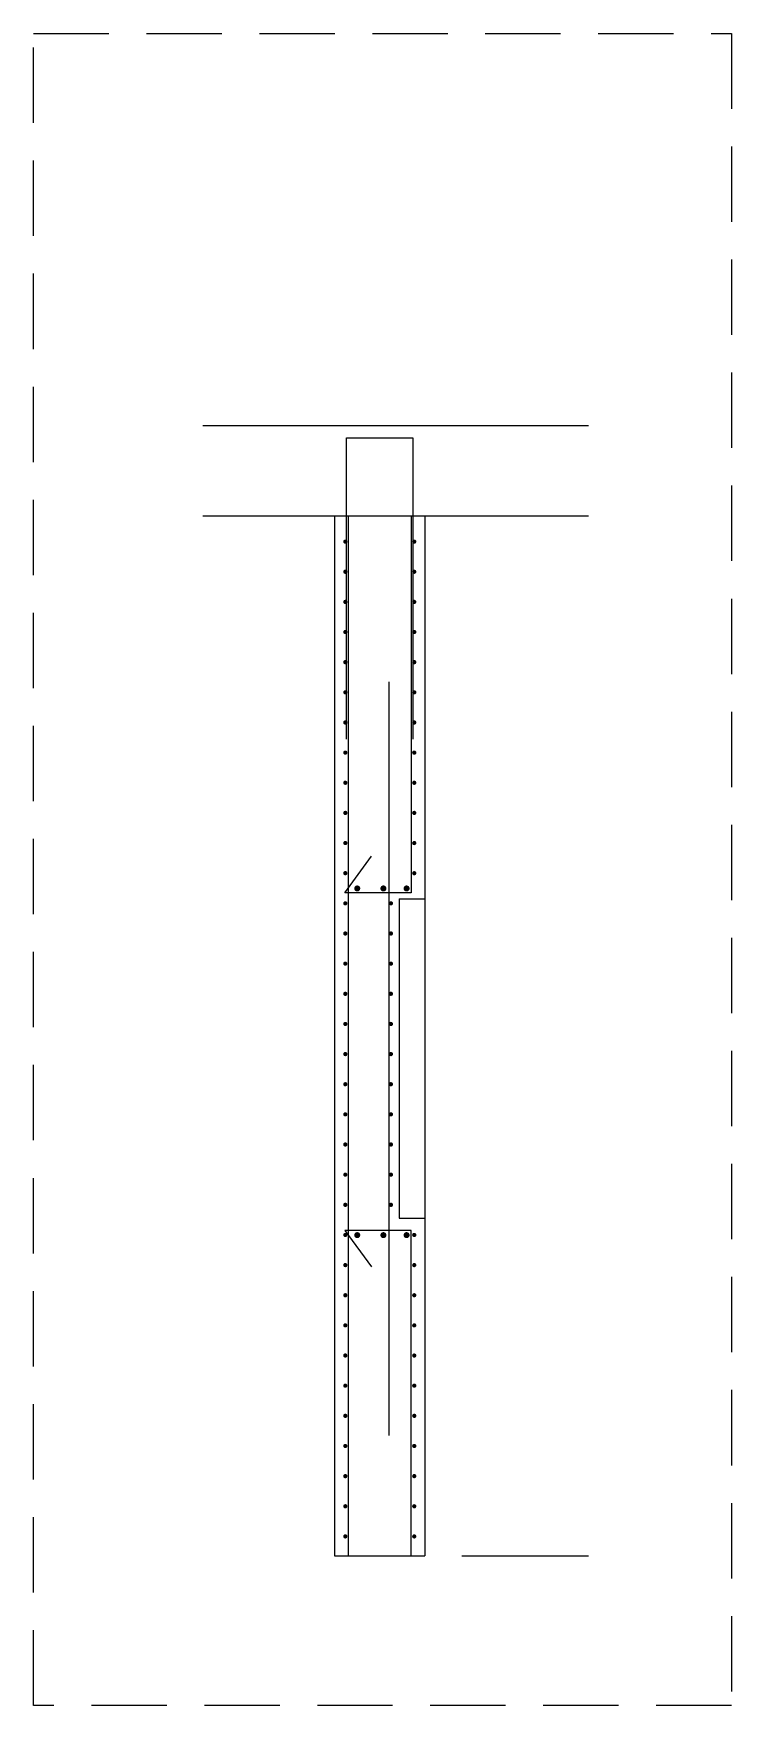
# Model space of a CAD drawing. Extents: x 6 to 107, y -33 to 42.
# Drawn here: x 39.32 to 41.64, y 36.9 to 42.45 of the extents above; entities that cross this region are included whole.
import ezdxf

# ---------------------------------------------------------------- set-up
doc = ezdxf.new("R2010")
doc.units = 0
doc.header["$LTSCALE"] = 0.5
doc.linetypes.add('AUSGEZOGEN', pattern=[1000.01, 1000, 0.01])
doc.linetypes.add('STRICHLINIE', pattern=[0.75, 0.5, -0.25])
for name, color, linetype in [('AFU', 7, 'Continuous'), ('BETON', 7, 'Continuous'), ('DETAIL', 7, 'Continuous'), ('HILFE', 7, 'Continuous'), ('OBJEKT', 7, 'Continuous'), ('RND', 7, 'Continuous')]:
    doc.layers.add(name, color=color, linetype=linetype)
doc.layers.add('NOPLOT', color=7, linetype='Continuous', plot=False)
doc.linetypes.add('AFU_50K', pattern='A,0.15,["/",Standard,S=0.2,R=0,X=-0.01,Y=-0.1],0.07,["/",Standard,S=0.2,R=0,X=-0.01,Y=-0.1],0.15', length=0.37)

msp = doc.modelspace()

# ---------------------------------------------------------------- linework, layer by layer
at = {"layer": 'AFU', "color": 8, "linetype": 'AFU_50K', "lineweight": 25}
for p, q in [((40.3172, 40.8482), (40.6172, 40.8482)), ((40.3172, 37.3982), (40.6172, 37.3982))]:
    msp.add_line(p, q, dxfattribs=at)
at = {"layer": 'BETON', "color": 6, "linetype": 'AUSGEZOGEN'}
for p, q in [((39.8805, 41.1482), (41.1604, 41.1482)), ((39.8805, 40.8482), (40.3172, 40.8482)), ((40.6172, 40.8482), (41.1604, 40.8482))]:
    msp.add_line(p, q, dxfattribs=at)
at = {"layer": 'BETON', "color": 6, "linetype": 'AUSGEZOGEN', "lineweight": 25}
for p, q in [((40.3172, 40.8482), (40.3172, 37.3982)), ((40.6172, 40.8482), (40.6172, 39.5782)), ((40.5322, 39.5782), (40.6172, 39.5782)), ((40.5322, 39.5782), (40.5322, 38.5182)), ((40.5322, 38.5182), (40.6172, 38.5182)), ((40.6172, 38.5182), (40.6172, 37.3982))]:
    msp.add_line(p, q, dxfattribs=at)
at = {"layer": 'DETAIL', "color": 102, "linetype": 'STRICHLINIE', "lineweight": 25}
msp.add_lwpolyline([(39.3181, 36.9019), (39.3181, 42.4487), (41.6355, 42.4487), (41.6355, 36.9019)], close=True, dxfattribs=at)
at = {"layer": 'HILFE', "color": 102, "linetype": 'AUSGEZOGEN', "lineweight": 25}
msp.add_line((40.7396, 37.3982), (41.1604, 37.3982), dxfattribs=at)
at = {"layer": 'NOPLOT', "color": 191, "linetype": 'Continuous', "lineweight": 25}
msp.add_lwpolyline([(40.5719, 40.8482), (40.5719, 39.5982)], dxfattribs=at)
at = {"layer": 'OBJEKT', "color": 7, "linetype": 'AUSGEZOGEN', "lineweight": 25}
msp.add_line((40.6172, 39.5782), (40.6172, 38.5182), dxfattribs=at)
at = {"layer": 'RND', "color": 1, "linetype": 'AUSGEZOGEN', "lineweight": 25}
for points in [[(40.3572, 40.1074), (40.3572, 41.1074), (40.5772, 41.1074), (40.5772, 40.1074)], [(40.5719, 40.8482), (40.5719, 39.5982), (40.3519, 39.5982), (40.4405, 39.7192)], [(40.3624, 40.8482), (40.3624, 37.3982)], [(40.4982, 40.2982), (40.4982, 37.7982)], [(40.5719, 37.3982), (40.5719, 38.4782), (40.3519, 38.4782), (40.4405, 38.3572)]]:
    msp.add_lwpolyline(points, dxfattribs=at)
at = {"layer": 'RND', "color": 7, "linetype": 'AUSGEZOGEN', "lineweight": 25}
for points, const_width in [([(40.3499, 40.763, 1), (40.3569, 40.763, 1)], 0.007), ([(40.5787, 40.763, 1), (40.5857, 40.763, 1)], 0.007), ([(40.3499, 40.663, 1), (40.3569, 40.663, 1)], 0.007), ([(40.5787, 40.663, 1), (40.5857, 40.663, 1)], 0.007), ([(40.3499, 40.563, 1), (40.3569, 40.563, 1)], 0.007), ([(40.5787, 40.563, 1), (40.5857, 40.563, 1)], 0.007), ([(40.3499, 40.463, 1), (40.3569, 40.463, 1)], 0.007), ([(40.5787, 40.463, 1), (40.5857, 40.463, 1)], 0.007), ([(40.3499, 40.363, 1), (40.3569, 40.363, 1)], 0.007), ([(40.5787, 40.363, 1), (40.5857, 40.363, 1)], 0.007), ([(40.3499, 40.263, 1), (40.3569, 40.263, 1)], 0.007), ([(40.5787, 40.263, 1), (40.5857, 40.263, 1)], 0.007), ([(40.3499, 40.163, 1), (40.3569, 40.163, 1)], 0.007), ([(40.5787, 40.163, 1), (40.5857, 40.163, 1)], 0.007), ([(40.3499, 40.063, 1), (40.3569, 40.063, 1)], 0.007), ([(40.5787, 40.063, 1), (40.5857, 40.063, 1)], 0.007), ([(40.3499, 39.963, 1), (40.3569, 39.963, 1)], 0.007), ([(40.5787, 39.963, 1), (40.5857, 39.963, 1)], 0.007), ([(40.3499, 39.863, 1), (40.3569, 39.863, 1)], 0.007), ([(40.5787, 39.863, 1), (40.5857, 39.863, 1)], 0.007), ([(40.3499, 39.763, 1), (40.3569, 39.763, 1)], 0.007), ([(40.5787, 39.763, 1), (40.5857, 39.763, 1)], 0.007), ([(40.3499, 39.663, 1), (40.3569, 39.663, 1)], 0.007), ([(40.5787, 39.663, 1), (40.5857, 39.663, 1)], 0.007), ([(40.3879, 39.6124, 1), (40.3979, 39.6124, 1)], 0.01), ([(40.4747, 39.6124, 1), (40.4847, 39.6124, 1)], 0.01), ([(40.5518, 39.6124, 1), (40.5618, 39.6124, 1)], 0.01), ([(40.3499, 39.563, 1), (40.3569, 39.563, 1)], 0.007), ([(40.5013, 39.563, 1), (40.5083, 39.563, 1)], 0.007), ([(40.3499, 39.463, 1), (40.3569, 39.463, 1)], 0.007), ([(40.5013, 39.463, 1), (40.5083, 39.463, 1)], 0.007), ([(40.3499, 39.363, 1), (40.3569, 39.363, 1)], 0.007), ([(40.5013, 39.363, 1), (40.5083, 39.363, 1)], 0.007), ([(40.3499, 39.263, 1), (40.3569, 39.263, 1)], 0.007), ([(40.5013, 39.263, 1), (40.5083, 39.263, 1)], 0.007), ([(40.3499, 39.163, 1), (40.3569, 39.163, 1)], 0.007), ([(40.5013, 39.163, 1), (40.5083, 39.163, 1)], 0.007), ([(40.3499, 39.063, 1), (40.3569, 39.063, 1)], 0.007), ([(40.5013, 39.063, 1), (40.5083, 39.063, 1)], 0.007), ([(40.3499, 38.963, 1), (40.3569, 38.963, 1)], 0.007), ([(40.5013, 38.963, 1), (40.5083, 38.963, 1)], 0.007), ([(40.3499, 38.863, 1), (40.3569, 38.863, 1)], 0.007), ([(40.5013, 38.863, 1), (40.5083, 38.863, 1)], 0.007), ([(40.3499, 38.763, 1), (40.3569, 38.763, 1)], 0.007), ([(40.5013, 38.763, 1), (40.5083, 38.763, 1)], 0.007), ([(40.3499, 38.663, 1), (40.3569, 38.663, 1)], 0.007), ([(40.5013, 38.663, 1), (40.5083, 38.663, 1)], 0.007), ([(40.3499, 38.563, 1), (40.3569, 38.563, 1)], 0.007), ([(40.5013, 38.563, 1), (40.5083, 38.563, 1)], 0.007), ([(40.3499, 38.463, 1), (40.3569, 38.463, 1)], 0.007), ([(40.3879, 38.4624, 1), (40.3979, 38.4624, 1)], 0.01), ([(40.4747, 38.4624, 1), (40.4847, 38.4624, 1)], 0.01), ([(40.5518, 38.4624, 1), (40.5618, 38.4624, 1)], 0.01), ([(40.5787, 38.463, 1), (40.5857, 38.463, 1)], 0.007), ([(40.3499, 38.363, 1), (40.3569, 38.363, 1)], 0.007), ([(40.5787, 38.363, 1), (40.5857, 38.363, 1)], 0.007), ([(40.3499, 38.263, 1), (40.3569, 38.263, 1)], 0.007), ([(40.5787, 38.263, 1), (40.5857, 38.263, 1)], 0.007), ([(40.3499, 38.163, 1), (40.3569, 38.163, 1)], 0.007), ([(40.5787, 38.163, 1), (40.5857, 38.163, 1)], 0.007), ([(40.3499, 38.063, 1), (40.3569, 38.063, 1)], 0.007), ([(40.5787, 38.063, 1), (40.5857, 38.063, 1)], 0.007), ([(40.3499, 37.963, 1), (40.3569, 37.963, 1)], 0.007), ([(40.5787, 37.963, 1), (40.5857, 37.963, 1)], 0.007), ([(40.3499, 37.863, 1), (40.3569, 37.863, 1)], 0.007), ([(40.5787, 37.863, 1), (40.5857, 37.863, 1)], 0.007), ([(40.3499, 37.763, 1), (40.3569, 37.763, 1)], 0.007), ([(40.5787, 37.763, 1), (40.5857, 37.763, 1)], 0.007), ([(40.3499, 37.663, 1), (40.3569, 37.663, 1)], 0.007), ([(40.5787, 37.663, 1), (40.5857, 37.663, 1)], 0.007), ([(40.3499, 37.563, 1), (40.3569, 37.563, 1)], 0.007), ([(40.5787, 37.563, 1), (40.5857, 37.563, 1)], 0.007), ([(40.3499, 37.463, 1), (40.3569, 37.463, 1)], 0.007), ([(40.5787, 37.463, 1), (40.5857, 37.463, 1)], 0.007)]:
    msp.add_lwpolyline(points, format="xyb", close=True, dxfattribs=dict(at, const_width=const_width))

doc.saveas('drawing.dxf')
